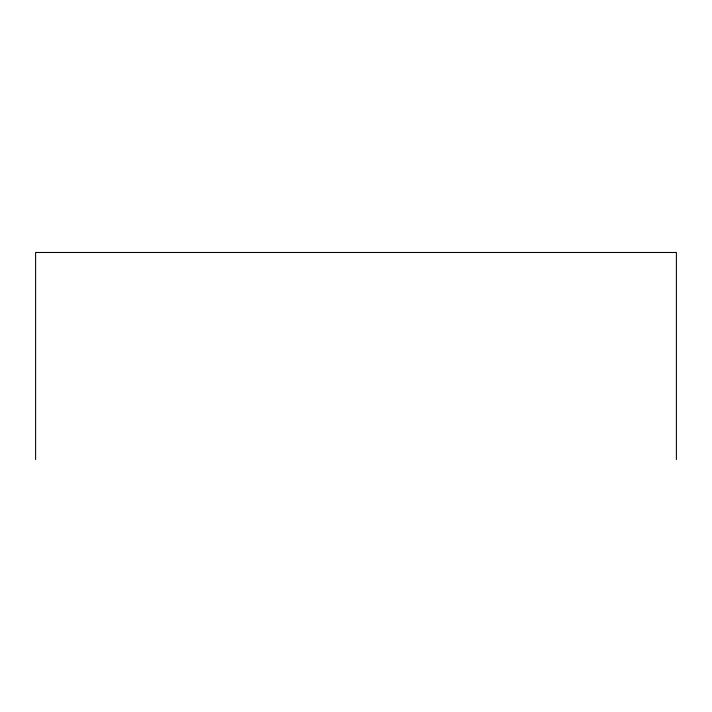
<?xml version="1.0" encoding="UTF-8"?>
<svg xmlns="http://www.w3.org/2000/svg" width="712" height="712" viewBox="0 0 712 712"><rect width="100%" height="100%" fill="white"/><g stroke="black" fill="none" stroke-linecap="round" stroke-linejoin="round"><path stroke-width="1.07" d="M676.4 459.516L676.4 252.484L35.6 252.484L35.6 459.516"/></g></svg>
